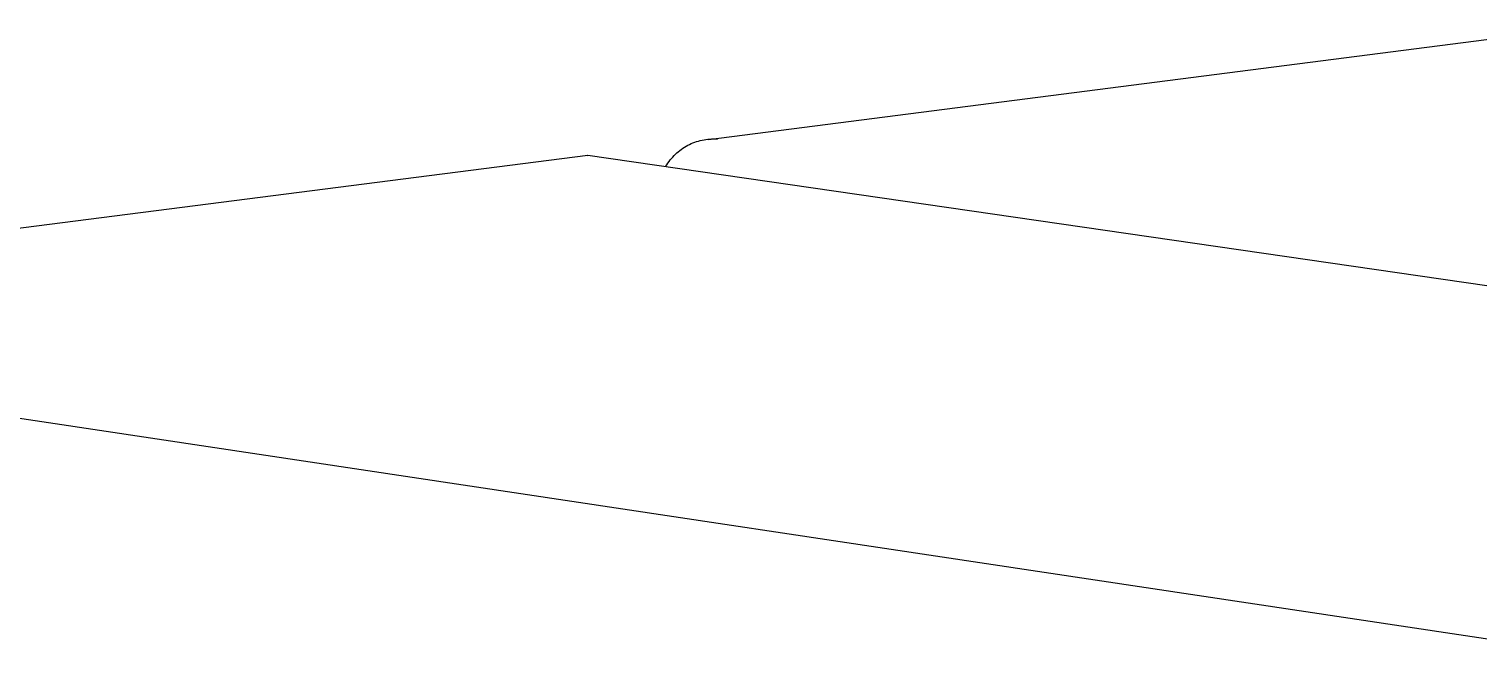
# Model space of a CAD drawing. Header units: millimetres. Extents: x 1287 to 5317, y -239 to 2577.
# Drawn here: x 2157.1 to 2223.5, y 993.4 to 1022.1 of the extents above; entities that cross this region are included whole.
import ezdxf

# ---------------------------------------------------------------- set-up
doc = ezdxf.new("R2010")
doc.units = ezdxf.units.MM
doc.header["$MEASUREMENT"] = 0
doc.layers.add('Utwórz2D linie widoczne', color=7, linetype='Continuous', true_color=0x000000)

msp = doc.modelspace()

# ---------------------------------------------------------------- linework, layer by layer
at = {"layer": 'Utwórz2D linie widoczne'}
for p, q in [((2188.218, 1016.994), (2227.677, 1022.063)), ((2186.823, 1016.435), (2186.892, 1016.49)), ((2186.892, 1016.49), (2186.962, 1016.543)), ((2186.962, 1016.543), (2187.034, 1016.593)), ((2187.034, 1016.593), (2187.108, 1016.641)), ((2187.108, 1016.641), (2187.183, 1016.686)), ((2187.183, 1016.686), (2187.26, 1016.729)), ((2187.26, 1016.729), (2187.339, 1016.769)), ((2187.339, 1016.769), (2187.418, 1016.806)), ((2187.418, 1016.806), (2187.499, 1016.84)), ((2187.499, 1016.84), (2187.582, 1016.872)), ((2187.582, 1016.872), (2187.665, 1016.9)), ((2187.665, 1016.9), (2187.749, 1016.926)), ((2187.749, 1016.926), (2187.834, 1016.949)), ((2187.834, 1016.949), (2187.92, 1016.969)), ((2187.92, 1016.969), (2188.006, 1016.985)), ((2188.006, 1016.985), (2188.093, 1016.999)), ((2188.093, 1016.999), (2188.18, 1017.01)), ((2188.18, 1017.01), (2188.268, 1017.017)), ((2188.268, 1017.017), (2188.356, 1017.022)), ((2188.356, 1017.022), (2188.444, 1017.023)), ((2188.444, 1017.023), (2188.532, 1017.022)), ((2188.532, 1017.022), (2188.62, 1017.017)), ((2131.027, 1009.648), (2182.679, 1016.283)), ((2182.686, 1016.283), (2182.652, 1016.251)), ((2182.686, 1016.283), (2412.002, 983.025)), ((2186.26, 1015.765), (2186.305, 1015.84)), ((2186.305, 1015.84), (2186.353, 1015.914)), ((2186.353, 1015.914), (2186.404, 1015.986)), ((2186.404, 1015.986), (2186.457, 1016.056)), ((2186.457, 1016.056), (2186.512, 1016.124)), ((2186.512, 1016.124), (2186.57, 1016.191)), ((2186.57, 1016.191), (2186.63, 1016.255)), ((2186.63, 1016.255), (2186.692, 1016.317)), ((2186.692, 1016.317), (2186.757, 1016.377)), ((2186.757, 1016.377), (2186.823, 1016.435)), ((2125.315, 1008.913), (2354.354, 974.513))]:
    msp.add_line(p, q, dxfattribs=at)

doc.saveas('drawing.dxf')
